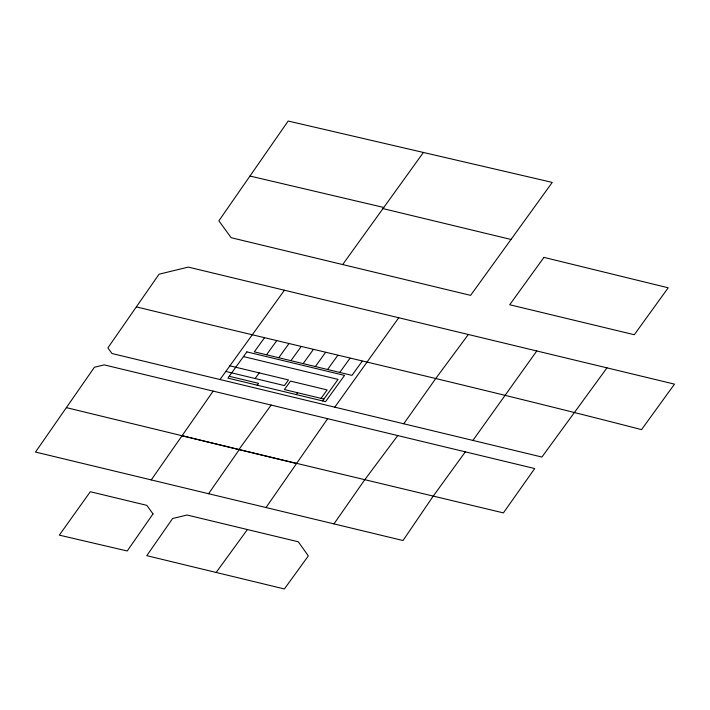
<?xml version="1.0" encoding="UTF-8"?>
<svg xmlns="http://www.w3.org/2000/svg" width="710" height="710" viewBox="0 0 710 710"><rect width="100%" height="100%" fill="white"/><g stroke="black" fill="none" stroke-linecap="round" stroke-linejoin="round"><path stroke-width="1.06" d="M266.019 507.561L327.638 418.687M136.355 306.871L107.885 347.882L111.967 353.518L541.916 457.045L606.979 367.86L674.5 384.128L641.538 429.63C473.747 386.231 304.741 347.891 136.355 306.871L159.067 274.193L188.319 267.102L606.979 367.86M208.562 493.734L239.27 449.616L503.39 512.895L534.701 468.556L104.184 364.878L94.421 367.239L35.5 452.057L151.248 479.916L213.16 391.121M151.248 479.916L333.957 523.891L364.523 480.066L397.742 435.576M403.724 423.781L436.082 378.057L468.334 334.517M398.754 317.752L334.783 407.167M472.896 440.431L536.76 350.997M342.673 264.555L423.408 152.464M322.553 400.919L338.058 379.38L243.468 356.58M220.002 379.522L284.426 290.239M264.51 337.756L254.322 351.849L351.974 375.377L362.162 361.275M266.534 354.787L276.714 340.693M255.121 378.519L259.194 372.883M257.206 385.175L258.546 383.329L229.232 376.273M278.737 357.733L288.926 343.64M290.94 360.671L301.129 346.578M303.152 363.609L313.332 349.515M315.355 366.555L325.544 352.453M296.274 394.582L297.605 392.736M327.567 369.493L337.747 355.399M321.018 398.381L327.132 389.923L290.514 381.101L284.399 389.559L323.884 399.064M339.77 372.43L349.959 358.337M511.022 239.456L470.615 295.36L231.158 237.708L218.884 220.819L288.171 121.037L552.247 182.399L511.022 239.456L382.965 208.598M271.149 405.073L238.933 449.545L182.071 435.727M465.343 451.835L433.02 496.414L403.014 540.523L333.957 523.891M216.151 572.464L284.39 588.963L308.335 555.921L298.306 541.792L187.049 515.016L172.61 518.513L146.792 555.664L216.151 572.464L247.391 529.545M249.973 176.044L383.79 207.471M229.898 365.827L288.491 379.939L284.408 385.574L225.824 371.463M66.367 407.629L296.549 463.541M153.005 513.889L127.232 550.978L59.329 535.145L90.303 491.728L146.792 505.334L153.005 513.889M246.867 351.876L227.901 378.119L325.579 401.647L344.545 375.404L246.867 351.876M543.94 257.384L509.709 304.75L634.287 334.73L668.216 287.798L543.94 257.384"/></g></svg>
